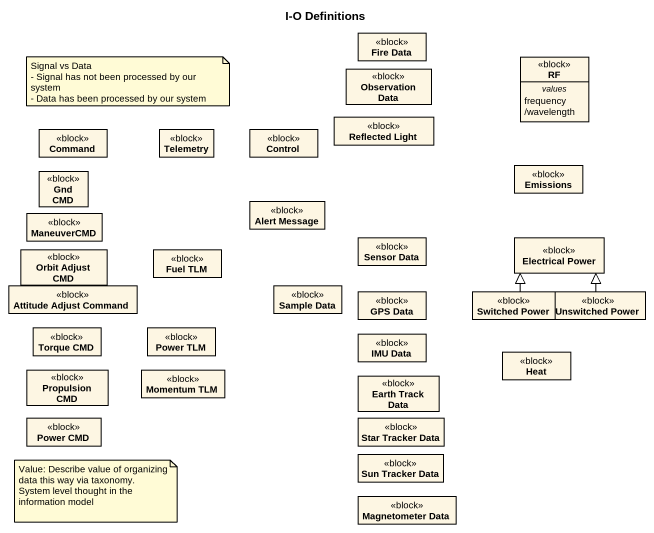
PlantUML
@startuml
title I-O Definitions
hide circle
hide empty members
class "Fire Data" as Fire_Data <<block>>
class "Observation Data" as Observation_Data <<block>>
class RF <<block>> {
  -- values --
  frequency
  /wavelength
}
class "Reflected Light" as Reflected_Light <<block>>
class Command <<block>>
class Telemetry <<block>>
class "Control" as Control_ <<block>>
class "Gnd CMD" as Gnd_CMD <<block>>
class Emissions <<block>>
class ManeuverCMD <<block>>
class "Alert Message" as Alert_Message <<block>>
class "Sensor Data" as Sensor_Data <<block>>
class "Electrical Power" as Electrical_Power <<block>>
class "Orbit Adjust CMD" as Orbit_Adjust_CMD <<block>>
class "Fuel TLM" as Fuel_TLM <<block>>
class "Attitude Adjust Command" as Attitude_Adjust_Command <<block>>
class "Sample Data" as Sample_Data <<block>>
class "GPS Data" as GPS_Data <<block>>
class "Switched Power" as Switched_Power <<block>>
class "Unswitched Power" as Unswitched_Power <<block>>
class "Torque CMD" as Torque_CMD <<block>>
class "Power TLM" as Power_TLM <<block>>
class "IMU Data" as IMU_Data <<block>>
class Heat <<block>>
class "Propulsion CMD" as Propulsion_CMD <<block>>
class "Momentum TLM" as Momentum_TLM <<block>>
class "Earth Track Data" as Earth_Track_Data <<block>>
class "Power CMD" as Power_CMD <<block>>
class "Star Tracker Data" as Star_Tracker_Data <<block>>
class "Sun Tracker Data" as Sun_Tracker_Data <<block>>
class "Magnetometer Data" as Magnetometer_Data <<block>>
Switched_Power -up-|> Electrical_Power
Unswitched_Power -up-|> Electrical_Power
note as N1
  Signal vs Data
  - Signal has not been processed by our system
  - Data has been processed by our system
end note
note as N2
  Value: Describe value of organizing data this way via taxonomy. System level thought in the information model
end note
@enduml
